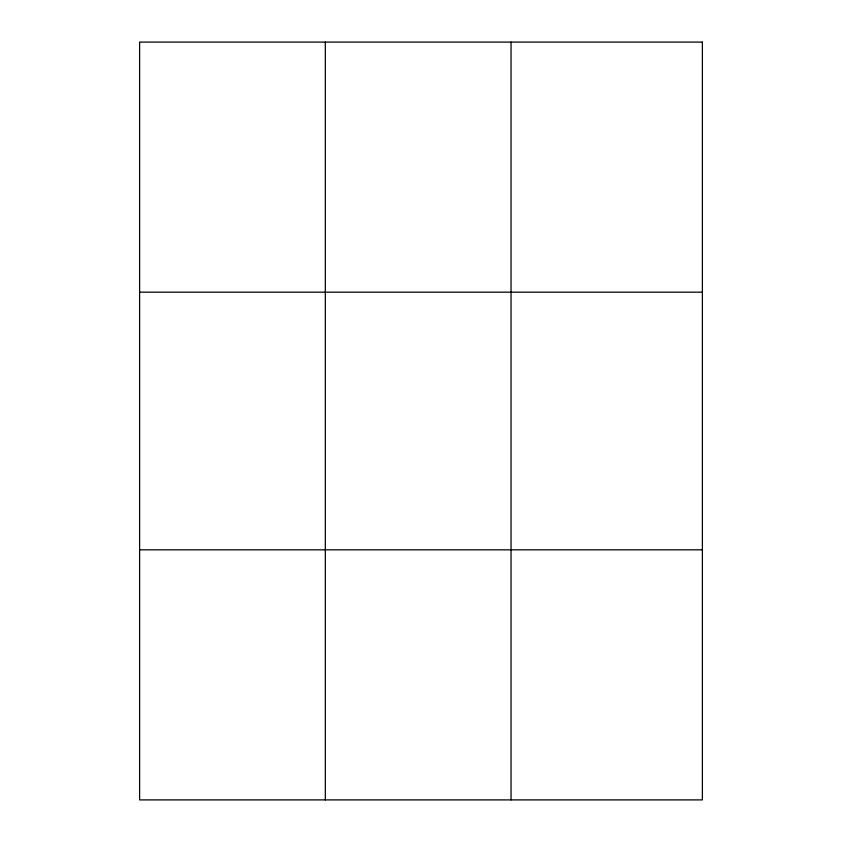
<?xml version="1.0" encoding="UTF-8"?>
<svg xmlns="http://www.w3.org/2000/svg" width="842" height="842" viewBox="0 0 842 842"><rect width="100%" height="100%" fill="white"/><g stroke="black" fill="none" stroke-linecap="round" stroke-linejoin="round"><path stroke-width="1.26" d="M325.328 42.1L325.328 799.9M511.041 42.1L511.041 799.9M139.614 292.174L702.386 292.174M139.614 549.826L702.386 549.826M702.386 42.1L702.386 799.9L139.614 799.9L139.614 42.1L702.386 42.1"/></g></svg>
